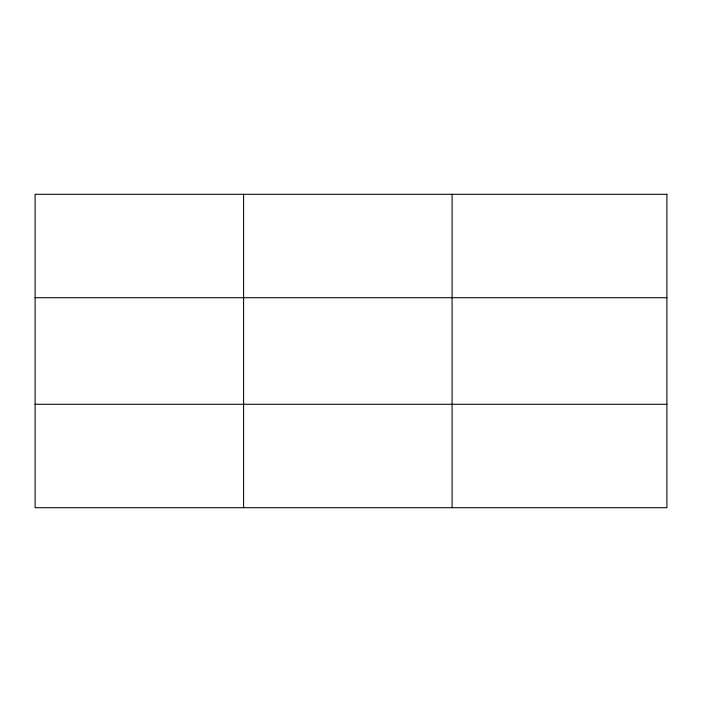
<?xml version="1.0" encoding="UTF-8"?>
<svg xmlns="http://www.w3.org/2000/svg" width="702" height="702" viewBox="0 0 702 702"><rect width="100%" height="100%" fill="white"/><g stroke="black" fill="none" stroke-linecap="round" stroke-linejoin="round"><path stroke-width="1.05" d="M243.594 194.296L243.594 507.704M452.088 194.296L452.088 507.704M35.1 297.718L666.9 297.718M35.1 404.282L666.9 404.282M666.9 194.296L666.9 507.704L35.1 507.704L35.1 194.296L666.9 194.296"/></g></svg>
